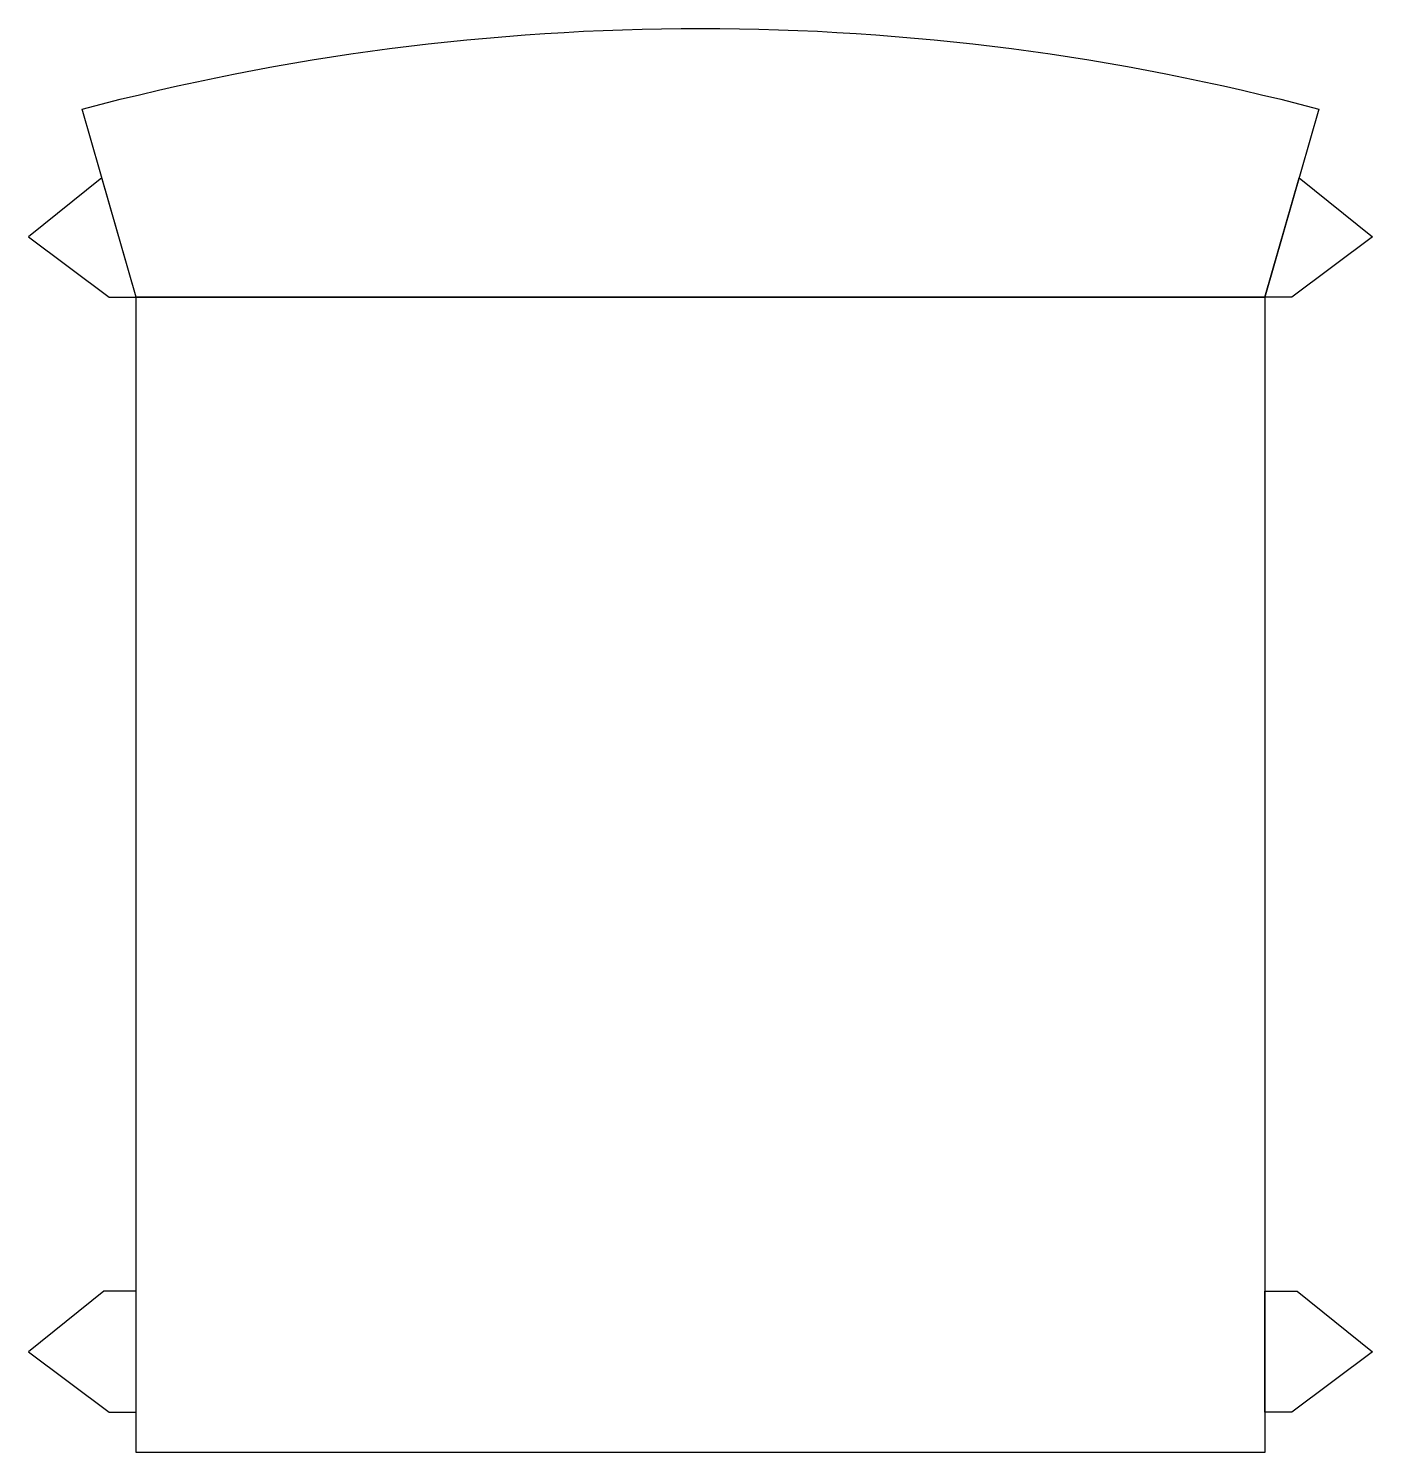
# Model space of a CAD drawing. Header units: millimetres. Extents: x -250 to 250, y -265 to 265.
import ezdxf

# ---------------------------------------------------------------- set-up
doc = ezdxf.new("R2010")
doc.units = ezdxf.units.MM
doc.header["$LTSCALE"] = 0.001

msp = doc.modelspace()

# ---------------------------------------------------------------- linework, layer by layer
msp.add_lwpolyline([(230, 235), (210, 165), (-210, 165), (-230, 235, -0.13043), (230, 235)], format="xyb")
for points in [[(-222.7, 209.4), (-250, 187.5), (-220, 165), (-210, 165), (-222.7, 209.4)], [(222.7, 209.4), (250, 187.5), (220, 165), (210, 165), (222.7, 209.4)], [(210, 165), (210, -265), (-210, -265), (-210, 165), (210, 165)], [(-210, -205), (-222, -205), (-250, -227.5), (-220, -250), (-210, -250), (-210, -205)], [(210, -205), (222, -205), (250, -227.5), (220, -250), (210, -250), (210, -205)]]:
    msp.add_lwpolyline(points)

doc.saveas('drawing.dxf')
